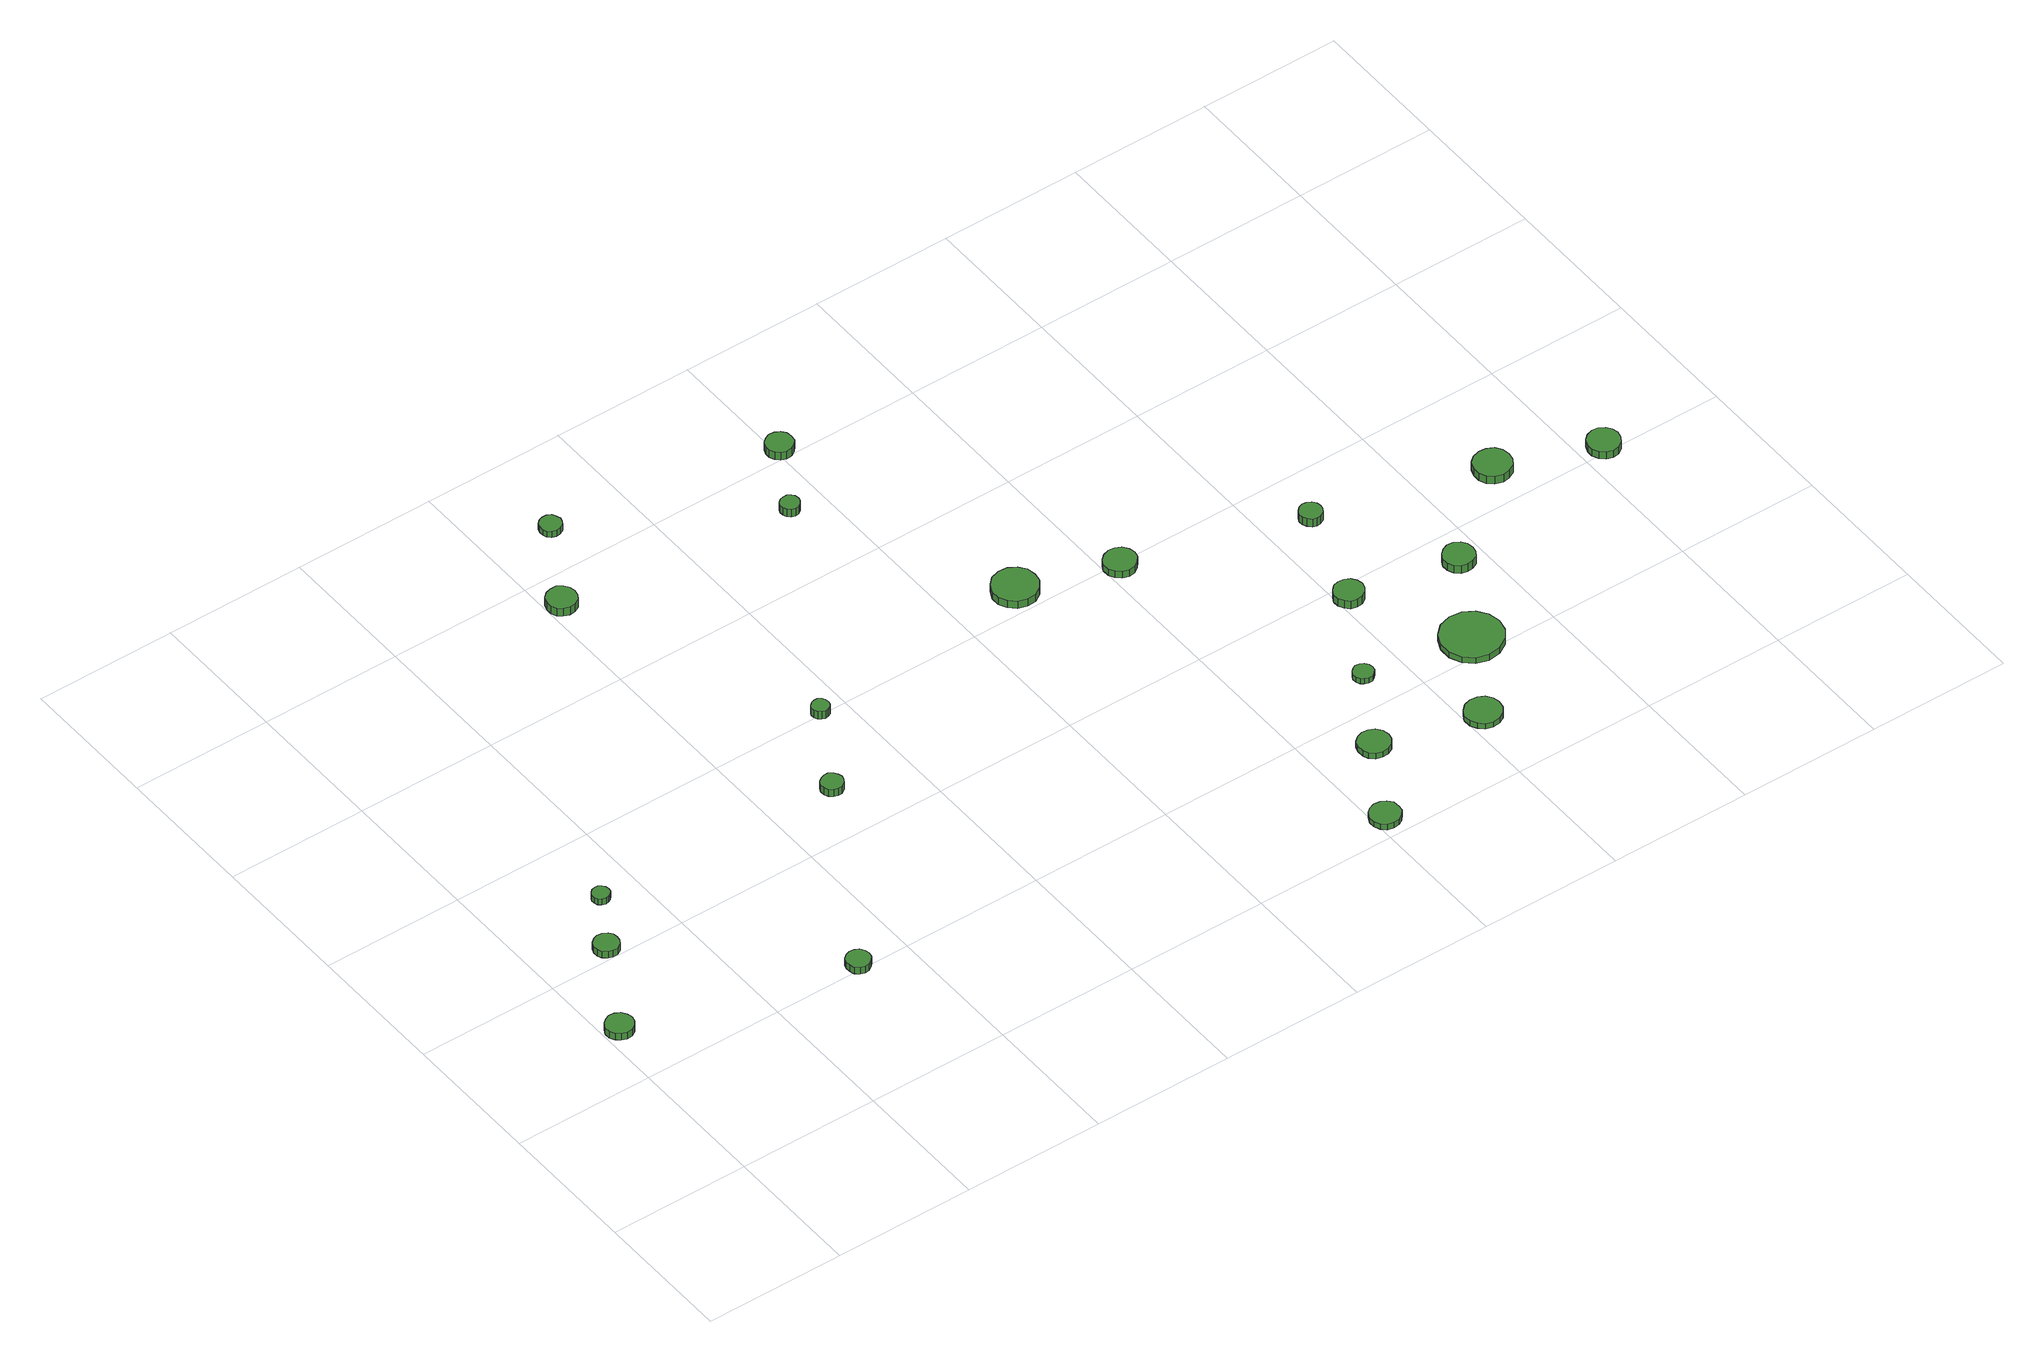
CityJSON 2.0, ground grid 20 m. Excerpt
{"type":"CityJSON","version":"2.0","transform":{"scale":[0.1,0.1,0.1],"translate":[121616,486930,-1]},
"CityObjects":{
"tree1":{"type":"SolitaryVegetationObject","attributes":{"function":"something"},"geometry":[{"type":"MultiSurface","lod":"1","boundaries":[[[0,1,2,3,4,5,6,7,8,9,10,11,12,13,14]],[[15,16,17,18,19,20,21,22,23,24,25,26,27,28,29]],[[0,29,28,1]],[[1,28,27,2]],[[2,27,26,3]],[[3,26,25,4]],[[4,25,24,5]],[[5,24,23,6]],[[6,23,22,7]],[[7,22,21,8]],[[8,21,20,9]],[[9,20,19,10]],[[10,19,18,11]],[[11,18,17,12]],[[12,17,16,13]],[[13,16,15,14]],[[14,15,29,0]]]}]},
"tree2":{"type":"SolitaryVegetationObject","attributes":{"function":"something"},"geometry":[{"type":"MultiSurface","lod":"1","boundaries":[[[30,31,32,33,34,35,36,37,38,39,40,41,42,43,44]],[[45,46,47,48,49,50,51,52,53,54,55,56,57,58,59]],[[30,59,58,31]],[[31,58,57,32]],[[32,57,56,33]],[[33,56,55,34]],[[34,55,54,35]],[[35,54,53,36]],[[36,53,52,37]],[[37,52,51,38]],[[38,51,50,39]],[[39,50,49,40]],[[40,49,48,41]],[[41,48,47,42]],[[42,47,46,43]],[[43,46,45,44]],[[44,45,59,30]]]}]},
"tree3":{"type":"SolitaryVegetationObject","attributes":{"function":"something"},"geometry":[{"type":"MultiSurface","lod":"1","boundaries":[[[60,61,62,63,64,65,66,67,68,69,70,71,72,73,74]],[[75,76,77,78,79,80,81,82,83,84,85,86,87,88,89]],[[60,89,88,61]],[[61,88,87,62]],[[62,87,86,63]],[[63,86,85,64]],[[64,85,84,65]],[[65,84,83,66]],[[66,83,82,67]],[[67,82,81,68]],[[68,81,80,69]],[[69,80,79,70]],[[70,79,78,71]],[[71,78,77,72]],[[72,77,76,73]],[[73,76,75,74]],[[74,75,89,60]]]}]},
"tree4":{"type":"SolitaryVegetationObject","attributes":{"function":"something"},"geometry":[{"type":"MultiSurface","lod":"1","boundaries":[[[90,91,92,93,94,95,96,97,98,99,100,101,102,103,104]],[[105,106,107,108,109,110,111,112,113,114,115,116,117,118,119]],[[90,119,118,91]],[[91,118,117,92]],[[92,117,116,93]],[[93,116,115,94]],[[94,115,114,95]],[[95,114,113,96]],[[96,113,112,97]],[[97,112,111,98]],[[98,111,110,99]],[[99,110,109,100]],[[100,109,108,101]],[[101,108,107,102]],[[102,107,106,103]],[[103,106,105,104]],[[104,105,119,90]]]}]},
"tree5":{"type":"SolitaryVegetationObject","attributes":{"function":"something"},"geometry":[{"type":"MultiSurface","lod":"1","boundaries":[[[120,121,122,123,124,125,126,127,128,129,130,131,132,133,134]],[[135,136,137,138,139,140,141,142,143,144,145,146,147,148,149]],[[120,149,148,121]],[[121,148,147,122]],[[122,147,146,123]],[[123,146,145,124]],[[124,145,144,125]],[[125,144,143,126]],[[126,143,142,127]],[[127,142,141,128]],[[128,141,140,129]],[[129,140,139,130]],[[130,139,138,131]],[[131,138,137,132]],[[132,137,136,133]],[[133,136,135,134]],[[134,135,149,120]]]}]},
"tree6":{"type":"SolitaryVegetationObject","attributes":{"function":"something"},"geometry":[{"type":"MultiSurface","lod":"1","boundaries":[[[150,151,152,153,154,155,156,157,158,159,160,161,162,163,164]],[[165,166,167,168,169,170,171,172,173,174,175,176,177,178,179]],[[150,179,178,151]],[[151,178,177,152]],[[152,177,176,153]],[[153,176,175,154]],[[154,175,174,155]],[[155,174,173,156]],[[156,173,172,157]],[[157,172,171,158]],[[158,171,170,159]],[[159,170,169,160]],[[160,169,168,161]],[[161,168,167,162]],[[162,167,166,163]],[[163,166,165,164]],[[164,165,179,150]]]}]},
"tree7":{"type":"SolitaryVegetationObject","attributes":{"function":"something"},"geometry":[{"type":"MultiSurface","lod":"1","boundaries":[[[180,181,182,183,184,185,186,187,188,189,190,191,192,193,194]],[[195,196,197,198,199,200,201,202,203,204,205,206,207,208,209]],[[180,209,208,181]],[[181,208,207,182]],[[182,207,206,183]],[[183,206,205,184]],[[184,205,204,185]],[[185,204,203,186]],[[186,203,202,187]],[[187,202,201,188]],[[188,201,200,189]],[[189,200,199,190]],[[190,199,198,191]],[[191,198,197,192]],[[192,197,196,193]],[[193,196,195,194]],[[194,195,209,180]]]}]},
"tree8":{"type":"SolitaryVegetationObject","attributes":{"function":"something"},"geometry":[{"type":"MultiSurface","lod":"1","boundaries":[[[210,211,212,213,214,215,216,217,218,219,220,221,222,223,224]],[[225,226,227,228,229,230,231,232,233,234,235,236,237,238,239]],[[210,239,238,211]],[[211,238,237,212]],[[212,237,236,213]],[[213,236,235,214]],[[214,235,234,215]],[[215,234,233,216]],[[216,233,232,217]],[[217,232,231,218]],[[218,231,230,219]],[[219,230,229,220]],[[220,229,228,221]],[[221,228,227,222]],[[222,227,226,223]],[[223,226,225,224]],[[224,225,239,210]]]}]},
"tree9":{"type":"SolitaryVegetationObject","attributes":{"function":"something"},"geometry":[{"type":"MultiSurface","lod":"1","boundaries":[[[240,241,242,243,244,245,246,247,248,249,250,251,252,253,254]],[[255,256,257,258,259,260,261,262,263,264,265,266,267,268,269]],[[240,269,268,241]],[[241,268,267,242]],[[242,267,266,243]],[[243,266,265,244]],[[244,265,264,245]],[[245,264,263,246]],[[246,263,262,247]],[[247,262,261,248]],[[248,261,260,249]],[[249,260,259,250]],[[250,259,258,251]],[[251,258,257,252]],[[252,257,256,253]],[[253,256,255,254]],[[254,255,269,240]]]}]},
"tree10":{"type":"SolitaryVegetationObject","attributes":{"function":"something"},"geometry":[{"type":"MultiSurface","lod":"1","boundaries":[[[270,271,272,273,274,275,276,277,278,279,280,281,282,283,284]],[[285,286,287,288,289,290,291,292,293,294,295,296,297,298,299]],[[270,299,298,271]],[[271,298,297,272]],[[272,297,296,273]],[[273,296,295,274]],[[274,295,294,275]],[[275,294,293,276]],[[276,293,292,277]],[[277,292,291,278]],[[278,291,290,279]],[[279,290,289,280]],[[280,289,288,281]],[[281,288,287,282]],[[282,287,286,283]],[[283,286,285,284]],[[284,285,299,270]]]}]},
"tree11":{"type":"SolitaryVegetationObject","attributes":{"function":"something"},"geometry":[{"type":"MultiSurface","lod":"1","boundaries":[[[300,301,302,303,304,305,306,307,308,309,310,311,312,313,314]],[[315,316,317,318,319,320,321,322,323,324,325,326,327,328,329]],[[300,329,328,301]],[[301,328,327,302]],[[302,327,326,303]],[[303,326,325,304]],[[304,325,324,305]],[[305,324,323,306]],[[306,323,322,307]],[[307,322,321,308]],[[308,321,320,309]],[[309,320,319,310]],[[310,319,318,311]],[[311,318,317,312]],[[312,317,316,313]],[[313,316,315,314]],[[314,315,329,300]]]}]},
"tree12":{"type":"SolitaryVegetationObject","attributes":{"function":"something"},"geometry":[{"type":"MultiSurface","lod":"1","boundaries":[[[330,331,332,333,334,335,336,337,338,339,340,341,342,343,344]],[[345,346,347,348,349,350,351,352,353,354,355,356,357,358,359]],[[330,359,358,331]],[[331,358,357,332]],[[332,357,356,333]],[[333,356,355,334]],[[334,355,354,335]],[[335,354,353,336]],[[336,353,352,337]],[[337,352,351,338]],[[338,351,350,339]],[[339,350,349,340]],[[340,349,348,341]],[[341,348,347,342]],[[342,347,346,343]],[[343,346,345,344]],[[344,345,359,330]]]}]},
"tree13":{"type":"SolitaryVegetationObject","attributes":{"function":"something"},"geometry":[{"type":"MultiSurface","lod":"1","boundaries":[[[360,361,362,363,364,365,366,367,368,369,370,371,372,373,374]],[[375,376,377,378,379,380,381,382,383,384,385,386,387,388,389]],[[360,389,388,361]],[[361,388,387,362]],[[362,387,386,363]],[[363,386,385,364]],[[364,385,384,365]],[[365,384,383,366]],[[366,383,382,367]],[[367,382,381,368]],[[368,381,380,369]],[[369,380,379,370]],[[370,379,378,371]],[[371,378,377,372]],[[372,377,376,373]],[[373,376,375,374]],[[374,375,389,360]]]}]},
"tree14":{"type":"SolitaryVegetationObject","attributes":{"function":"something"},"geometry":[{"type":"MultiSurface","lod":"1","boundaries":[[[390,391,392,393,394,395,396,397,398,399,400,401,402,403,404]],[[405,406,407,408,409,410,411,412,413,414,415,416,417,418,419]],[[390,419,418,391]],[[391,418,417,392]],[[392,417,416,393]],[[393,416,415,394]],[[394,415,414,395]],[[395,414,413,396]],[[396,413,412,397]],[[397,412,411,398]],[[398,411,410,399]],[[399,410,409,400]],[[400,409,408,401]],[[401,408,407,402]],[[402,407,406,403]],[[403,406,405,404]],[[404,405,419,390]]]}]},
"tree15":{"type":"SolitaryVegetationObject","attributes":{"function":"something"},"geometry":[{"type":"MultiSurface","lod":"1","boundaries":[[[420,421,422,423,424,425,426,427,428,429,430,431,432,433,434]],[[435,436,437,438,439,440,441,442,443,444,445,446,447,448,449]],[[420,449,448,421]],[[421,448,447,422]],[[422,447,446,423]],[[423,446,445,424]],[[424,445,444,425]],[[425,444,443,426]],[[426,443,442,427]],[[427,442,441,428]],[[428,441,440,429]],[[429,440,439,430]],[[430,439,438,431]],[[431,438,437,432]],[[432,437,436,433]],[[433,436,435,434]],[[434,435,449,420]]]}]},
"tree16":{"type":"SolitaryVegetationObject","attributes":{"function":"something"},"geometry":[{"type":"MultiSurface","lod":"1","boundaries":[[[450,451,452,453,454,455,456,457,458,459,460,461,462,463,464]],[[465,466,467,468,469,470,471,472,473,474,475,476,477,478,479]],[[450,479,478,451]],[[451,478,477,452]],[[452,477,476,453]],[[453,476,475,454]],[[454,475,474,455]],[[455,474,473,456]],[[456,473,472,457]],[[457,472,471,458]],[[458,471,470,459]],[[459,470,469,460]],[[460,469,468,461]],[[461,468,467,462]],[[462,467,466,463]],[[463,466,465,464]],[[464,465,479,450]]]}]},
"tree17":{"type":"SolitaryVegetationObject","attributes":{"function":"something"},"geometry":[{"type":"MultiSurface","lod":"1","boundaries":[[[480,481,482,483,484,485,486,487,488,489,490,491,492,493,494]],[[495,496,497,498,499,500,501,502,503,504,505,506,507,508,509]],[[480,509,508,481]],[[481,508,507,482]],[[482,507,506,483]],[[483,506,505,484]],[[484,505,504,485]],[[485,504,503,486]],[[486,503,502,487]],[[487,502,501,488]],[[488,501,500,489]],[[489,500,499,490]],[[490,499,498,491]],[[491,498,497,492]],[[492,497,496,493]],[[493,496,495,494]],[[494,495,509,480]]]}]},
"tree18":{"type":"SolitaryVegetationObject","attributes":{"function":"something"},"geometry":[{"type":"MultiSurface","lod":"1","boundaries":[[[510,511,512,513,514,515,516,517,518,519,520,521,522,523,524]],[[525,526,527,528,529,530,531,532,533,534,535,536,537,538,539]],[[510,539,538,511]],[[511,538,537,512]],[[512,537,536,513]],[[513,536,535,514]],[[514,535,534,515]],[[515,534,533,516]],[[516,533,532,517]],[[517,532,531,518]],[[518,531,530,519]],[[519,530,529,520]],[[520,529,528,521]],[[521,528,527,522]],[[522,527,526,523]],[[523,526,525,524]],[[524,525,539,510]]]}]},
"tree19":{"type":"SolitaryVegetationObject","attributes":{"function":"something"},"geometry":[{"type":"MultiSurface","lod":"1","boundaries":[[[540,541,542,543,544,545,546,547,548,549,550,551,552,553,554]],[[555,556,557,558,559,560,561,562,563,564,565,566,567,568,569]],[[540,569,568,541]],[[541,568,567,542]],[[542,567,566,543]],[[543,566,565,544]],[[544,565,564,545]],[[545,564,563,546]],[[546,563,562,547]],[[547,562,561,548]],[[548,561,560,549]],[[549,560,559,550]],[[550,559,558,551]],[[551,558,557,552]],[[552,557,556,553]],[[553,556,555,554]],[[554,555,569,540]]]}]},
"tree20":{"type":"SolitaryVegetationObject","attributes":{"function":"something"},"geometry":[{"type":"MultiSurface","lod":"1","boundaries":[[[570,571,572,573,574,575,576,577,578,579,580,581,582,583,584]],[[585,586,587,588,589,590,591,592,593,594,595,596,597,598,599]],[[570,599,598,571]],[[571,598,597,572]],[[572,597,596,573]],[[573,596,595,574]],[[574,595,594,575]],[[575,594,593,576]],[[576,593,592,577]],[[577,592,591,578]],[[578,591,590,579]],[[579,590,589,580]],[[580,589,588,581]],[[581,588,587,582]],[[582,587,586,583]],[[583,586,585,584]],[[584,585,599,570]]]}]},
"tree21":{"type":"SolitaryVegetationObject","attributes":{"function":"something"},"geometry":[{"type":"MultiSurface","lod":"1","boundaries":[[[600,601,602,603,604,605,606,607,608,609,610,611,612,613,614]],[[615,616,617,618,619,620,621,622,623,624,625,626,627,628,629]],[[600,629,628,601]],[[601,628,627,602]],[[602,627,626,603]],[[603,626,625,604]],[[604,625,624,605]],[[605,624,623,606]],[[606,623,622,607]],[[607,622,621,608]],[[608,621,620,609]],[[609,620,619,610]],[[610,619,618,611]],[[611,618,617,612]],[[612,617,616,613]],[[613,616,615,614]],[[614,615,629,600]]]}]},
"tree22":{"type":"SolitaryVegetationObject","attributes":{"function":"something"},"geometry":[{"type":"MultiSurface","lod":"1","boundaries":[[[630,631,632,633,634,635,636,637,638,639,640,641,642,643,644]],[[645,646,647,648,649,650,651,652,653,654,655,656,657,658,659]],[[630,659,658,631]],[[631,658,657,632]],[[632,657,656,633]],[[633,656,655,634]],[[634,655,654,635]],[[635,654,653,636]],[[636,653,652,637]],[[637,652,651,638]],[[638,651,650,639]],[[639,650,649,640]],[[640,649,648,641]],[[641,648,647,642]],[[642,647,646,643]],[[643,646,645,644]],[[644,645,659,630]]]}]}
},
"vertices":[
[42,290,17],[40,298,17],[35,305,17],[28,309,17],[20,310,17],[13,307,17],[7,302,17],[3,294,17],[3,286,17],[7,279,17],[13,274,17],[20,271,17],[28,272,17],[35,276,17],[40,282,17],[40,282,6],[35,276,6],[28,272,6],[20,271,6],[13,274,6],[7,279,6],[3,286,6],[3,294,6],[7,302,6],[13,307,6],[20,310,6],[28,309,6],[35,305,6],[40,298,6],[42,290,6],
[113,418,17],[112,425,17],[108,430,17],[101,434,17],[94,435,17],[88,433,17],[82,428,17],[79,421,17],[79,414,17],[82,408,17],[88,403,17],[94,401,17],[101,401,17],[108,405,17],[112,411,17],[112,411,6],[108,405,6],[101,401,6],[94,401,6],[88,403,6],[82,408,6],[79,414,6],[79,421,6],[82,428,6],[88,433,6],[94,435,6],[101,434,6],[108,430,6],[112,425,6],[113,418,6],
[157,495,16],[156,500,16],[153,504,16],[149,507,16],[144,507,16],[139,506,16],[135,502,16],[133,498,16],[133,493,16],[135,488,16],[139,485,16],[144,483,16],[149,484,16],[153,486,16],[156,490,16],[156,490,6],[153,486,6],[149,484,6],[144,483,6],[139,485,6],[135,488,6],[133,493,6],[133,498,6],[135,502,6],[139,506,6],[144,507,6],[149,507,6],[153,504,6],[156,500,6],[157,495,6],
[348,208,17],[346,215,17],[342,221,17],[336,224,17],[329,225,17],[323,223,17],[317,218,17],[315,212,17],[315,205,17],[317,198,17],[323,193,17],[329,191,17],[336,192,17],[342,196,17],[346,201,17],[346,201,6],[342,196,6],[336,192,6],[329,191,6],[323,193,6],[317,198,6],[315,205,6],[315,212,6],[317,218,6],[323,223,6],[329,225,6],[336,224,6],[342,221,6],[346,215,6],[348,208,6],
[510,484,18],[508,490,18],[505,495,18],[499,499,18],[493,499,18],[487,497,18],[482,493,18],[479,487,18],[479,481,18],[482,475,18],[487,471,18],[493,469,18],[499,469,18],[505,473,18],[508,478,18],[508,478,6],[505,473,6],[499,469,6],[493,469,6],[487,471,6],[482,475,6],[479,481,6],[479,487,6],[482,493,6],[487,497,6],[493,499,6],[499,499,6],[505,495,6],[508,490,6],[510,484,6],
[442,951,19],[440,959,19],[435,966,19],[428,971,19],[419,971,19],[411,969,19],[404,963,19],[401,955,19],[401,946,19],[404,938,19],[411,933,19],[419,930,19],[428,931,19],[435,935,19],[440,942,19],[440,942,6],[435,935,6],[428,931,6],[419,930,6],[411,933,6],[404,938,6],[401,946,6],[401,955,6],[404,963,6],[411,969,6],[419,971,6],[428,971,6],[435,966,6],[440,959,6],[442,951,6],
[573,598,24],[572,603,24],[569,607,24],[565,610,24],[560,610,24],[555,609,24],[551,605,24],[549,601,24],[549,596,24],[551,591,24],[555,588,24],[560,586,24],[565,587,24],[569,589,24],[572,593,24],[572,593,11],[569,589,11],[565,587,11],[560,586,11],[555,588,11],[551,591,11],[549,596,11],[549,601,11],[551,605,11],[555,609,11],[560,610,11],[565,610,11],[569,607,11],[572,603,11],[573,598,11],
[507,1069,16],[505,1075,16],[502,1081,16],[496,1084,16],[490,1084,16],[484,1082,16],[479,1078,16],[477,1072,16],[477,1066,16],[479,1060,16],[484,1056,16],[490,1054,16],[496,1055,16],[502,1058,16],[505,1063,16],[505,1063,6],[502,1058,6],[496,1055,6],[490,1054,6],[484,1056,6],[479,1060,6],[477,1066,6],[477,1072,6],[479,1078,6],[484,1082,6],[490,1084,6],[496,1084,6],[502,1081,6],[505,1075,6],[507,1069,6],
[1036,31,16],[1035,40,16],[1029,47,16],[1022,51,16],[1013,52,16],[1004,49,16],[998,44,16],[994,35,16],[994,27,16],[998,18,16],[1004,12,16],[1013,10,16],[1022,11,16],[1029,15,16],[1035,22,16],[1035,22,7],[1029,15,7],[1022,11,7],[1013,10,7],[1004,12,7],[998,18,7],[994,27,7],[994,35,7],[998,44,7],[1004,49,7],[1013,52,7],[1022,51,7],[1029,47,7],[1035,40,7],[1036,31,7],
[763,917,22],[762,923,22],[759,927,22],[754,930,22],[749,930,22],[743,929,22],[739,925,22],[737,920,22],[737,915,22],[739,910,22],[743,906,22],[749,904,22],[754,905,22],[759,908,22],[762,912,22],[762,912,9],[759,908,9],[754,905,9],[749,904,9],[743,906,9],[739,910,9],[737,915,9],[737,920,9],[739,925,9],[743,929,9],[749,930,9],[754,930,9],[759,927,9],[762,923,9],[763,917,9],
[920,635,18],[918,648,18],[910,658,18],[899,665,18],[886,666,18],[873,662,18],[864,653,18],[858,641,18],[858,628,18],[864,617,18],[873,608,18],[886,604,18],[899,605,18],[910,612,18],[918,622,18],[918,622,6],[910,612,6],[899,605,6],[886,604,6],[873,608,6],[864,617,6],[858,628,6],[858,641,6],[864,653,6],[873,662,6],[886,666,6],[899,665,6],[910,658,6],[918,648,6],[920,635,6],
[825,1016,18],[824,1024,18],[819,1030,18],[812,1034,18],[804,1035,18],[797,1032,18],[791,1027,18],[788,1020,18],[788,1012,18],[791,1005,18],[797,1000,18],[804,997,18],[812,998,18],[819,1002,18],[824,1008,18],[824,1008,5],[819,1002,5],[812,998,5],[804,997,5],[797,1000,5],[791,1005,5],[788,1012,5],[788,1020,5],[791,1027,5],[797,1032,5],[804,1035,5],[812,1034,5],[819,1030,5],[824,1024,5],[825,1016,5],
[1103,143,16],[1101,152,16],[1095,160,16],[1087,164,16],[1078,165,16],[1069,162,16],[1062,156,16],[1059,148,16],[1059,138,16],[1062,130,16],[1069,124,16],[1078,121,16],[1087,122,16],[1095,126,16],[1101,134,16],[1101,134,7],[1095,126,7],[1087,122,7],[1078,121,7],[1069,124,7],[1062,130,7],[1059,138,7],[1059,148,7],[1062,156,7],[1069,162,7],[1078,165,7],[1087,164,7],[1095,160,7],[1101,152,7],[1103,143,7],
[1045,595,16],[1043,604,16],[1037,612,16],[1029,616,16],[1020,617,16],[1011,614,16],[1004,608,16],[1000,600,16],[1000,590,16],[1004,582,16],[1011,576,16],[1020,573,16],[1029,574,16],[1037,579,16],[1043,586,16],[1043,586,5],[1037,579,5],[1029,574,5],[1020,573,5],[1011,576,5],[1004,582,5],[1000,590,5],[1000,600,5],[1004,608,5],[1011,614,5],[1020,617,5],[1029,616,5],[1037,612,5],[1043,604,5],[1045,595,5],
[1160,254,15],[1159,259,15],[1155,264,15],[1150,267,15],[1144,268,15],[1139,266,15],[1135,262,15],[1132,257,15],[1132,251,15],[1135,245,15],[1139,242,15],[1144,240,15],[1150,240,15],[1155,243,15],[1159,248,15],[1159,248,6],[1155,243,6],[1150,240,6],[1144,240,6],[1139,242,6],[1135,245,6],[1132,251,6],[1132,257,6],[1135,262,6],[1139,266,6],[1144,268,6],[1150,267,6],[1155,264,6],[1159,259,6],[1160,254,6],
[1249,109,15],[1247,119,15],[1241,127,15],[1232,132,15],[1221,133,15],[1211,130,15],[1204,123,15],[1199,114,15],[1199,103,15],[1204,94,15],[1211,87,15],[1221,84,15],[1232,85,15],[1241,90,15],[1247,98,15],[1247,98,6],[1241,90,6],[1232,85,6],[1221,84,6],[1211,87,6],[1204,94,6],[1199,103,6],[1199,114,6],[1204,123,6],[1211,130,6],[1221,133,6],[1232,132,6],[1241,127,6],[1247,119,6],[1249,109,6],
[1237,379,19],[1235,387,19],[1230,394,19],[1223,398,19],[1214,399,19],[1206,397,19],[1200,391,19],[1196,383,19],[1196,375,19],[1200,367,19],[1206,361,19],[1214,359,19],[1223,360,19],[1230,364,19],[1235,371,19],[1235,371,6],[1230,364,6],[1223,360,6],[1214,359,6],[1206,361,6],[1200,367,6],[1196,375,6],[1196,383,6],[1200,391,6],[1206,397,6],[1214,399,6],[1223,398,6],[1230,394,6],[1235,387,6],[1237,379,6],
[1336,226,16],[1332,243,16],[1322,257,16],[1307,266,16],[1289,268,16],[1272,263,16],[1259,251,16],[1252,235,16],[1252,217,16],[1259,201,16],[1272,189,16],[1289,184,16],[1307,186,16],[1322,195,16],[1332,209,16],[1332,209,6],[1322,195,6],[1307,186,6],[1289,184,6],[1272,189,6],[1259,201,6],[1252,217,6],[1252,235,6],[1259,251,6],[1272,263,6],[1289,268,6],[1307,266,6],[1322,257,6],[1332,243,6],[1336,226,6],
[1277,520,22],[1276,526,22],[1272,532,22],[1266,535,22],[1260,536,22],[1254,534,22],[1249,529,22],[1246,523,22],[1246,517,22],[1249,511,22],[1254,506,22],[1260,504,22],[1266,505,22],[1272,508,22],[1276,514,22],[1276,514,9],[1272,508,9],[1266,505,9],[1260,504,9],[1254,506,9],[1249,511,9],[1246,517,9],[1246,523,9],[1249,529,9],[1254,534,9],[1260,536,9],[1266,535,9],[1272,532,9],[1276,526,9],[1277,520,9],
[1386,349,20],[1384,358,20],[1379,365,20],[1371,370,20],[1362,371,20],[1354,368,20],[1347,362,20],[1343,354,20],[1343,345,20],[1347,336,20],[1354,330,20],[1362,328,20],[1371,329,20],[1379,333,20],[1384,340,20],[1384,340,7],[1379,333,7],[1371,329,7],[1362,328,7],[1354,330,7],[1347,336,7],[1343,345,7],[1343,354,7],[1347,362,7],[1354,368,7],[1362,371,7],[1371,370,7],[1379,365,7],[1384,358,7],[1386,349,7],
[1523,458,19],[1521,469,19],[1515,478,19],[1505,483,19],[1495,484,19],[1484,481,19],[1476,474,19],[1472,464,19],[1472,453,19],[1476,443,19],[1484,436,19],[1495,432,19],[1505,434,19],[1515,439,19],[1521,448,19],[1521,448,6],[1515,439,6],[1505,434,6],[1495,432,6],[1484,436,6],[1476,443,6],[1472,453,6],[1472,464,6],[1476,474,6],[1484,481,6],[1495,484,6],[1505,483,6],[1515,478,6],[1521,469,6],[1523,458,6],
[1656,411,17],[1654,420,17],[1649,427,17],[1641,432,17],[1632,433,17],[1623,430,17],[1616,424,17],[1612,415,17],[1612,406,17],[1616,397,17],[1623,391,17],[1632,388,17],[1641,389,17],[1649,394,17],[1654,402,17],[1654,402,5],[1649,394,5],[1641,389,5],[1632,388,5],[1623,391,5],[1616,397,5],[1612,406,5],[1612,415,5],[1616,424,5],[1623,430,5],[1632,433,5],[1641,432,5],[1649,427,5],[1654,420,5],[1656,411,5]
]}
